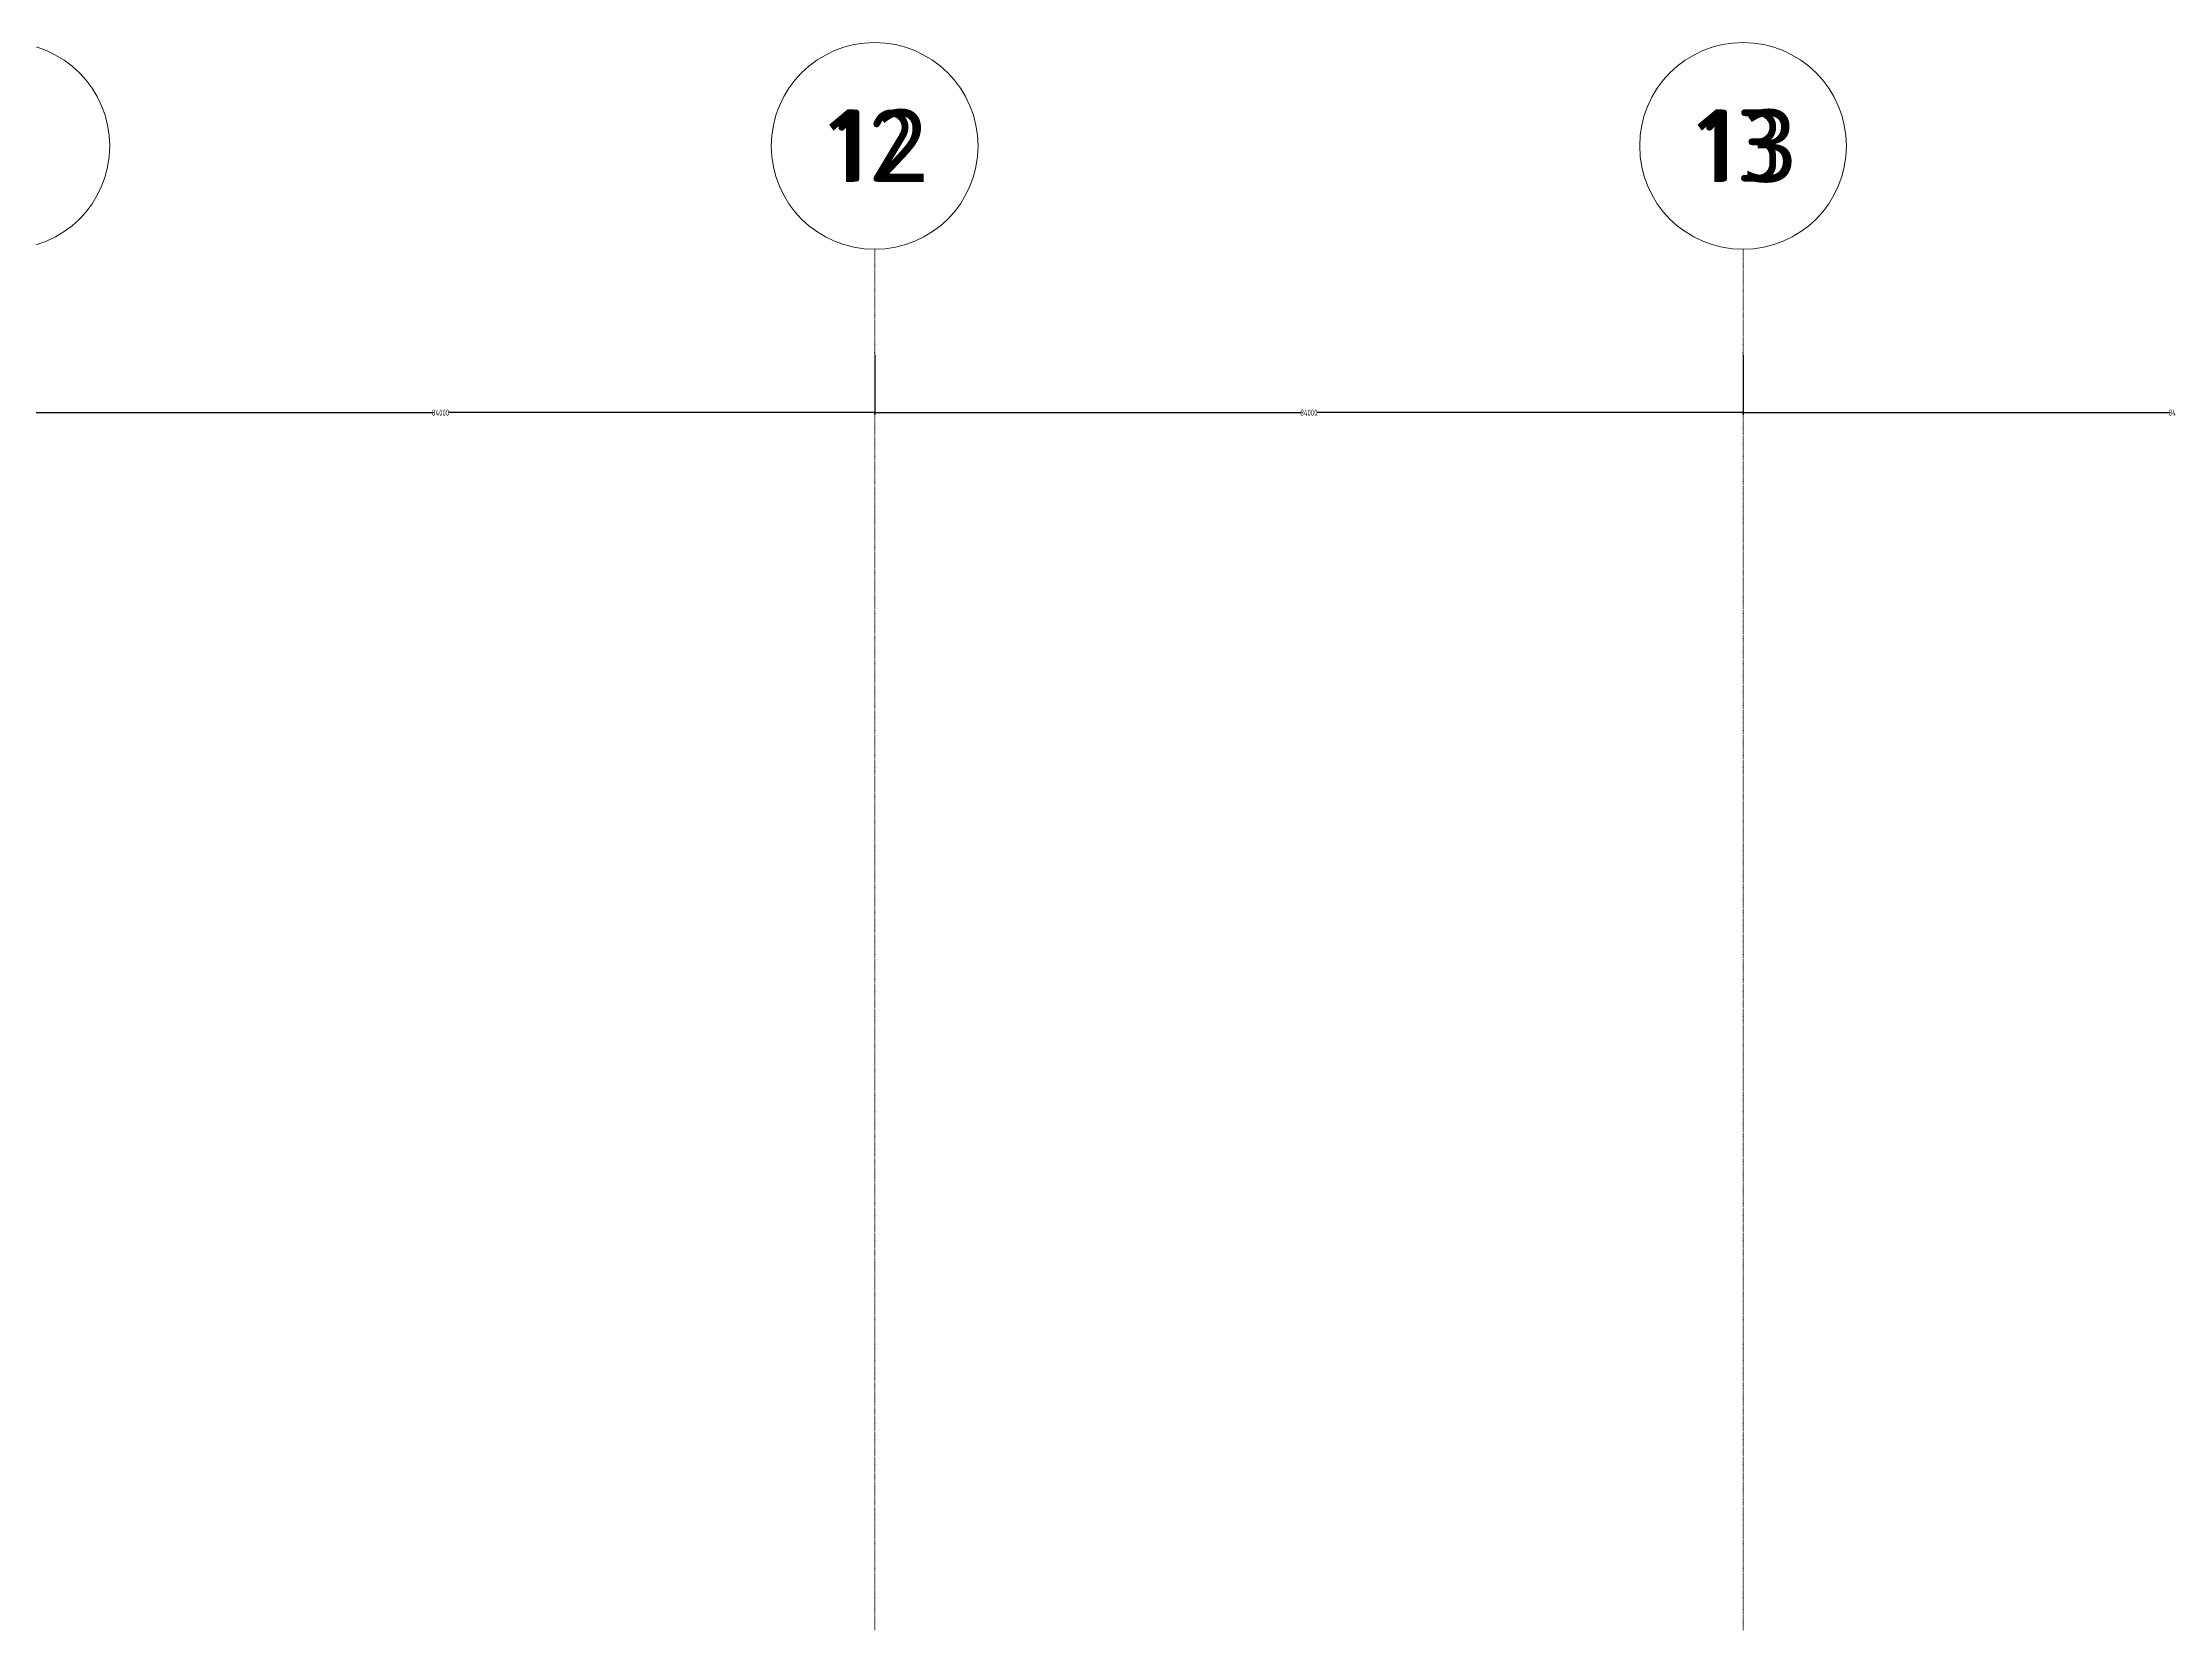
# Model space of a CAD drawing. Extents: x -32000 to 290600, y -29000 to 131250.
# Drawn here: x 85550 to 106125, y 115947 to 131250 of the extents above; entities that cross this region are included whole.
import ezdxf
from ezdxf.enums import TextEntityAlignment as Align

# ---------------------------------------------------------------- set-up
doc = ezdxf.new("R2010")
doc.units = 0
doc.header["$LTSCALE"] = 10
doc.linetypes.add('H12PL3$0$JJP_三點線', pattern=[0.9, 0.3, -0.15, 0, -0.15, 0, -0.15, 0, -0.15])
doc.linetypes.add('XFM7P30ICA$0$H12PL3$0$JJP_三點線', pattern=[0.9, 0.3, -0.15, 0, -0.15, 0, -0.15, 0, -0.15])
for name, color, linetype in [('H12PL3$0$A-DIM', 252, 'Continuous'), ('H12PL3$0$S-GRID', 252, 'Continuous'), ('XFM7P30ICA$0$H12PL3$0$A-DIM', 252, 'Continuous'), ('XFM7P30ICA$0$H12PL3$0$S-GRID', 252, 'Continuous')]:
    doc.layers.add(name, color=color, linetype=linetype)
doc.styles.add('H12PL3$0$dim-txt', font='isocp.shx', dxfattribs={"width": 0.7, "bigfont": 'chineset.shx'})
doc.styles.add('H12PL3$0$Standard', font='', dxfattribs={"width": 0.8})
doc.styles.add('XFM7P30ICA$0$H12PL3$0$dim-txt', font='isocp.shx', dxfattribs={"width": 0.7, "bigfont": 'chineset.shx'})
doc.styles.add('XFM7P30ICA$0$H12PL3$0$Standard', font='isocp.shx', dxfattribs={"bigfont": 'chineset.shx'})
doc.styles.get('H12PL3$0$Standard').set_extended_font_data('Microsoft JhengHei')
doc.dimstyles.new('H12PL3$0$ARCH-dim-200MM', dxfattribs={"dimscale": 200, "dimtxt": 0.3, "dimasz": 0.1, "dimexe": 0.1, "dimexo": 0.1, "dimgap": 0.05, "dimtad": 1, "dimdec": 0, "dimlfac": 10, "dimrnd": 0.5, "dimdsep": 46, "dimtxsty": 'H12PL3$0$dim-txt', "dimblk": 'H12PL3$0$_Dot', "dimcen": 2, "dimclrd": 256, "dimclre": 256, "dimclrt": 256, "dimadec": 0, "dimazin": 0, "dimtfac": 1, "dimtix": 1, "dimtmove": 2, "dimatfit": 3, "dimldrblk": 'H12PL3$0$_OBLIQUE', "dimfxl": 1, "dimtvp": 1, "dimtolj": 1, "dimarcsym": 0})
doc.dimstyles.new('XFM7P30ICA$0$H12PL3$0$ARCH-dim-200MM', dxfattribs={"dimscale": 200, "dimtxt": 0.3, "dimasz": 0.1, "dimexe": 0.1, "dimexo": 0.1, "dimgap": 0.05, "dimtad": 1, "dimdec": 0, "dimlfac": 10, "dimrnd": 0.5, "dimdsep": 46, "dimtxsty": 'XFM7P30ICA$0$H12PL3$0$dim-txt', "dimblk": 'XFM7P30ICA$0$H12PL3$0$_Dot', "dimcen": 2, "dimclrd": 256, "dimclre": 256, "dimclrt": 256, "dimadec": 0, "dimazin": 0, "dimtfac": 1, "dimtix": 1, "dimtmove": 2, "dimatfit": 3, "dimldrblk": 'XFM7P30ICA$0$H12PL3$0$_OBLIQUE', "dimfxl": 1, "dimtvp": 1, "dimtolj": 1, "dimarcsym": 0})

# ---------------------------------------------------------------- blocks, each defined once
blk = doc.blocks.new('*D125')
at = {"layer": 'DEFPOINTS', "color": 0, "linetype": 'Continuous', "transparency": 16777216}
for p in [(85200, 128250), (93600, 128250), (93600, 127670)]:
    blk.add_point(p, dxfattribs=at)
at = {"layer": 'H12PL3$0$A-DIM', "linetype": 'Continuous', "lineweight": -2, "transparency": 16777216}
for p, q in [((85200, 128230), (85200, 127650)), ((93600, 128230), (93600, 127650)), ((85220, 127670), (89321, 127670)), ((93580, 127670), (89479, 127670))]:
    blk.add_line(p, q, dxfattribs=at)
at = {"layer": 'H12PL3$0$A-DIM', "linetype": 'Continuous', "lineweight": 0, "transparency": 16777216, "insert": (89400, 127670), "char_height": 60, "attachment_point": 5, "style": 'H12PL3$0$dim-txt'}
blk.add_mtext('\\A1;84000', dxfattribs=at)
blk = doc.blocks.new('H12PL3$0$_Dot')
blk = doc.blocks.new('H12PL3$0$_OBLIQUE')
at = {"color": 0, "linetype": 'ByBlock', "lineweight": -2}
blk.add_line((-0.5, -0.5), (0.5, 0.5), dxfattribs=at)
blk = doc.blocks.new('*D126')
at = {"layer": 'DEFPOINTS', "color": 0, "linetype": 'Continuous', "transparency": 16777216}
for p in [(93600, 128250), (102000, 128250), (102000, 127670)]:
    blk.add_point(p, dxfattribs=at)
at = {"layer": 'H12PL3$0$A-DIM', "linetype": 'Continuous', "lineweight": -2, "transparency": 16777216}
for p, q in [((93600, 128230), (93600, 127650)), ((102000, 128230), (102000, 127650)), ((93620, 127670), (97721, 127670)), ((101980, 127670), (97879, 127670))]:
    blk.add_line(p, q, dxfattribs=at)
at = {"layer": 'H12PL3$0$A-DIM', "linetype": 'Continuous', "lineweight": 0, "transparency": 16777216, "insert": (97800, 127670), "char_height": 60, "attachment_point": 5, "style": 'H12PL3$0$dim-txt'}
blk.add_mtext('\\A1;84000', dxfattribs=at)
blk = doc.blocks.new('*D127')
at = {"layer": 'DEFPOINTS', "color": 0, "linetype": 'Continuous', "transparency": 16777216}
for p in [(102000, 128250), (110400, 128250), (110400, 127670)]:
    blk.add_point(p, dxfattribs=at)
at = {"layer": 'H12PL3$0$A-DIM', "linetype": 'Continuous', "lineweight": -2, "transparency": 16777216}
for p, q in [((102000, 128230), (102000, 127650)), ((110400, 128230), (110400, 127650)), ((102020, 127670), (106121, 127670)), ((110380, 127670), (106279, 127670))]:
    blk.add_line(p, q, dxfattribs=at)
at = {"layer": 'H12PL3$0$A-DIM', "linetype": 'Continuous', "lineweight": 0, "transparency": 16777216, "insert": (106200, 127670), "char_height": 60, "attachment_point": 5, "style": 'H12PL3$0$dim-txt'}
blk.add_mtext('\\A1;84000', dxfattribs=at)
blk = doc.blocks.new('XFM7P30ICA$0$H12PL3$0$_Dot')
at = {"color": 0, "linetype": 'ByBlock', "lineweight": -2}
blk.add_line((-0.5, 0), (-1, 0), dxfattribs=at)
at = {"color": 0, "linetype": 'ByBlock', "const_width": 0.5}
blk.add_lwpolyline([(-0.25, 0, 1), (0.25, 0, 1)], format="xyb", close=True, dxfattribs=at)
blk = doc.blocks.new('*D644')
at = {"layer": 'DEFPOINTS', "color": 0, "linetype": 'Continuous', "transparency": 16777216}
for p in [(85200, 128250), (93600, 128250), (93600, 127670)]:
    blk.add_point(p, dxfattribs=at)
at = {"layer": 'XFM7P30ICA$0$H12PL3$0$A-DIM', "linetype": 'Continuous', "lineweight": -2, "transparency": 16777216}
for p, q in [((85200, 128230), (85200, 127650)), ((93600, 128230), (93600, 127650)), ((85220, 127670), (89321, 127670)), ((93580, 127670), (89479, 127670))]:
    blk.add_line(p, q, dxfattribs=at)
at = {"layer": 'XFM7P30ICA$0$H12PL3$0$A-DIM', "linetype": 'Continuous', "lineweight": -2, "transparency": 16777216, "xscale": 20, "yscale": 20, "zscale": 20, "rotation": 180}
blk.add_blockref('XFM7P30ICA$0$H12PL3$0$_Dot', (85200, 127670), dxfattribs=at)
at = {"layer": 'XFM7P30ICA$0$H12PL3$0$A-DIM', "linetype": 'Continuous', "lineweight": -2, "transparency": 16777216, "xscale": 20, "yscale": 20, "zscale": 20}
blk.add_blockref('XFM7P30ICA$0$H12PL3$0$_Dot', (93600, 127670), dxfattribs=at)
at = {"layer": 'XFM7P30ICA$0$H12PL3$0$A-DIM', "linetype": 'Continuous', "lineweight": 0, "transparency": 16777216, "insert": (89400, 127670), "char_height": 60, "attachment_point": 5, "style": 'XFM7P30ICA$0$H12PL3$0$dim-txt'}
blk.add_mtext('\\A1;84000', dxfattribs=at)
blk = doc.blocks.new('XFM7P30ICA$0$H12PL3$0$_OBLIQUE')
at = {"color": 0, "linetype": 'ByBlock', "lineweight": -2}
blk.add_line((-0.5, -0.5), (0.5, 0.5), dxfattribs=at)
blk = doc.blocks.new('*D645')
at = {"layer": 'DEFPOINTS', "color": 0, "linetype": 'Continuous', "transparency": 16777216}
for p in [(93600, 128250), (102000, 128250), (102000, 127670)]:
    blk.add_point(p, dxfattribs=at)
at = {"layer": 'XFM7P30ICA$0$H12PL3$0$A-DIM', "linetype": 'Continuous', "lineweight": -2, "transparency": 16777216}
for p, q in [((93600, 128230), (93600, 127650)), ((102000, 128230), (102000, 127650)), ((93620, 127670), (97721, 127670)), ((101980, 127670), (97879, 127670))]:
    blk.add_line(p, q, dxfattribs=at)
at = {"layer": 'XFM7P30ICA$0$H12PL3$0$A-DIM', "linetype": 'Continuous', "lineweight": -2, "transparency": 16777216, "xscale": 20, "yscale": 20, "zscale": 20, "rotation": 180}
blk.add_blockref('XFM7P30ICA$0$H12PL3$0$_Dot', (93600, 127670), dxfattribs=at)
at = {"layer": 'XFM7P30ICA$0$H12PL3$0$A-DIM', "linetype": 'Continuous', "lineweight": -2, "transparency": 16777216, "xscale": 20, "yscale": 20, "zscale": 20}
blk.add_blockref('XFM7P30ICA$0$H12PL3$0$_Dot', (102000, 127670), dxfattribs=at)
at = {"layer": 'XFM7P30ICA$0$H12PL3$0$A-DIM', "linetype": 'Continuous', "lineweight": 0, "transparency": 16777216, "insert": (97800, 127670), "char_height": 60, "attachment_point": 5, "style": 'XFM7P30ICA$0$H12PL3$0$dim-txt'}
blk.add_mtext('\\A1;84000', dxfattribs=at)
blk = doc.blocks.new('*D646')
at = {"layer": 'DEFPOINTS', "color": 0, "linetype": 'Continuous', "transparency": 16777216}
for p in [(102000, 128250), (110400, 128250), (110400, 127670)]:
    blk.add_point(p, dxfattribs=at)
at = {"layer": 'XFM7P30ICA$0$H12PL3$0$A-DIM', "linetype": 'Continuous', "lineweight": -2, "transparency": 16777216}
for p, q in [((102000, 128230), (102000, 127650)), ((110400, 128230), (110400, 127650)), ((102020, 127670), (106121, 127670)), ((110380, 127670), (106279, 127670))]:
    blk.add_line(p, q, dxfattribs=at)
at = {"layer": 'XFM7P30ICA$0$H12PL3$0$A-DIM', "linetype": 'Continuous', "lineweight": -2, "transparency": 16777216, "xscale": 20, "yscale": 20, "zscale": 20, "rotation": 180}
blk.add_blockref('XFM7P30ICA$0$H12PL3$0$_Dot', (102000, 127670), dxfattribs=at)
at = {"layer": 'XFM7P30ICA$0$H12PL3$0$A-DIM', "linetype": 'Continuous', "lineweight": -2, "transparency": 16777216, "xscale": 20, "yscale": 20, "zscale": 20}
blk.add_blockref('XFM7P30ICA$0$H12PL3$0$_Dot', (110400, 127670), dxfattribs=at)
at = {"layer": 'XFM7P30ICA$0$H12PL3$0$A-DIM', "linetype": 'Continuous', "lineweight": 0, "transparency": 16777216, "insert": (106200, 127670), "char_height": 60, "attachment_point": 5, "style": 'XFM7P30ICA$0$H12PL3$0$dim-txt'}
blk.add_mtext('\\A1;84000', dxfattribs=at)
blk = doc.blocks.new('H12PL3')
at = {"layer": 'H12PL3$0$S-GRID', "linetype": 'H12PL3$0$JJP_三點線', "lineweight": 0}
for p, q in [((93600, 128250), (93600, 129250)), ((102000, 128250), (102000, 129250)), ((93600, 128250), (93600, -28000)), ((102000, 128250), (102000, -28000))]:
    blk.add_line(p, q, dxfattribs=at)
at = {"layer": 'H12PL3$0$S-GRID', "lineweight": 0}
for centre in [(85200, 130250), (93600, 130250), (102000, 130250)]:
    blk.add_circle(centre, 1000, dxfattribs=at)
at = {"layer": 'H12PL3$0$S-GRID', "linetype": 'H12PL3$0$JJP_三點線', "lineweight": 0}
for p in [(93600, 128250), (93600, 128250), (102000, 128250), (102000, 128250)]:
    blk.add_point(p, dxfattribs=at)
at = {"layer": 'H12PL3$0$S-GRID', "style": 'H12PL3$0$Standard'}
for s, p in [('12', (93600, 130602.36)), ('13', (102000, 130602.36))]:
    blk.add_text(s, height=700, dxfattribs=at).set_placement(p, align=Align.TOP_CENTER)
at = {"layer": 'H12PL3$0$A-DIM', "linetype": 'Continuous', "lineweight": 0}
for base, p1, p2, picture, middle in [((93600, 127670), (85200, 128250), (93600, 128250), '*D125', (89400, 127670)), ((102000, 127670), (93600, 128250), (102000, 128250), '*D126', (97800, 127670)), ((110400, 127670), (102000, 128250), (110400, 128250), '*D127', (106200, 127670))]:
    dim = blk.add_linear_dim(base=base, p1=p1, p2=p2, dimstyle='H12PL3$0$ARCH-dim-200MM', dxfattribs=at)
    dim.commit()
    dim.dimension.update_dxf_attribs({"geometry": picture, "text_midpoint": middle, "dimtype": 128})
blk = doc.blocks.new('XFM7P30ICA$0$H12PL3')
at = {"layer": 'XFM7P30ICA$0$H12PL3$0$S-GRID', "linetype": 'XFM7P30ICA$0$H12PL3$0$JJP_三點線', "lineweight": 0}
for p, q in [((93600, 128250), (93600, 129250)), ((102000, 128250), (102000, 129250)), ((93600, 128250), (93600, -28000)), ((102000, 128250), (102000, -28000))]:
    blk.add_line(p, q, dxfattribs=at)
at = {"layer": 'XFM7P30ICA$0$H12PL3$0$S-GRID', "lineweight": 0}
for centre in [(85200, 130250), (93600, 130250), (102000, 130250)]:
    blk.add_circle(centre, 1000, dxfattribs=at)
at = {"layer": 'XFM7P30ICA$0$H12PL3$0$S-GRID', "linetype": 'XFM7P30ICA$0$H12PL3$0$JJP_三點線', "lineweight": 0}
for p in [(93600, 128250), (93600, 128250), (102000, 128250), (102000, 128250)]:
    blk.add_point(p, dxfattribs=at)
at = {"layer": 'XFM7P30ICA$0$H12PL3$0$S-GRID', "style": 'XFM7P30ICA$0$H12PL3$0$Standard'}
for s, p in [('12', (93600, 130602.36)), ('13', (102000, 130602.36))]:
    blk.add_text(s, height=700, dxfattribs=at).set_placement(p, align=Align.TOP_CENTER)
at = {"layer": 'XFM7P30ICA$0$H12PL3$0$A-DIM', "linetype": 'Continuous', "lineweight": 0}
for base, p1, p2, picture, middle in [((93600, 127670), (85200, 128250), (93600, 128250), '*D644', (89400, 127670)), ((102000, 127670), (93600, 128250), (102000, 128250), '*D645', (97800, 127670)), ((110400, 127670), (102000, 128250), (110400, 128250), '*D646', (106200, 127670))]:
    dim = blk.add_linear_dim(base=base, p1=p1, p2=p2, dimstyle='XFM7P30ICA$0$H12PL3$0$ARCH-dim-200MM', dxfattribs=at)
    dim.commit()
    dim.dimension.update_dxf_attribs({"geometry": picture, "text_midpoint": middle, "dimtype": 128})
blk = doc.blocks.new('XFM7P30ICA')
blk.add_blockref('XFM7P30ICA$0$H12PL3', (0, 0))

msp = doc.modelspace()

# ---------------------------------------------------------------- block references
for name in ['H12PL3', 'XFM7P30ICA']:
    msp.add_blockref(name, (0, 0))

doc.saveas('drawing.dxf')
